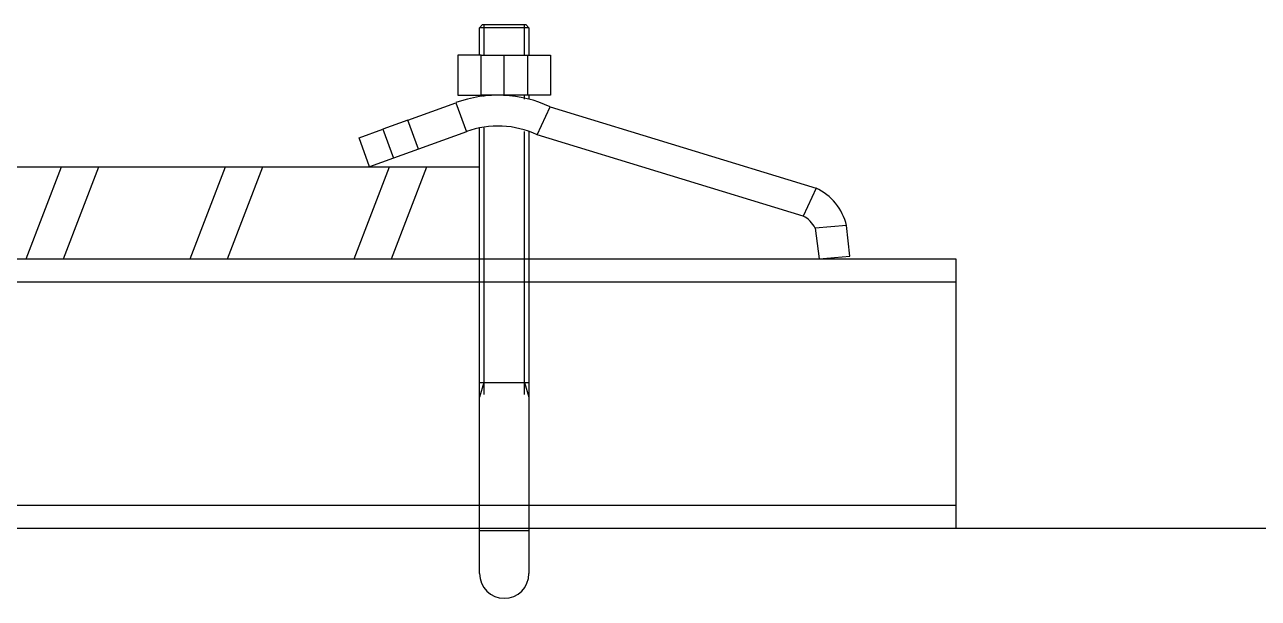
# Model space of a CAD drawing. Extents: x 27938 to 1507990, y 110129 to 923079.
# Drawn here: x 666366 to 668279, y 346491 to 347380 of the extents above; entities that cross this region are included whole.
import ezdxf

# ---------------------------------------------------------------- set-up
doc = ezdxf.new("R2010")
doc.units = 0
doc.header["$LTSCALE"] = 1000
doc.header["$MEASUREMENT"] = 0
doc.layers.add('BZ', color=2, linetype='Continuous')
doc.layers.add('walraven', color=7, linetype='Continuous')

msp = doc.modelspace()

# ---------------------------------------------------------------- linework, layer by layer
for p, q in [((664848.1, 347159.5), (667071.2, 347159.5)), ((666367.9, 347017), (666422.7, 347159.5)), ((666425.8, 347017), (666480.6, 347159.5)), ((666622.2, 347017), (666677, 347159.5)), ((666680.1, 347017), (666734.9, 347159.5)), ((666876.5, 347017), (666931.3, 347159.5)), ((666934.4, 347017), (666989.2, 347159.5))]:
    msp.add_line(p, q)
at = {"linetype": 'Continuous'}
for p, q in [((664127.9, 347017), (667809.8, 347017)), ((664127.9, 346981.4), (667809.8, 346981.4)), ((664127.9, 346635.2), (667809.8, 346635.2)), ((664127.9, 346599.6), (667809.8, 346599.6))]:
    msp.add_line(p, q, dxfattribs=at)
at = {"color": 7}
for p, q in [((664848.1, 347017), (667071.2, 347017)), ((667809.8, 347017), (667809.8, 346599.6))]:
    msp.add_line(p, q, dxfattribs=at)
at = {"layer": 'BZ'}
msp.add_line((663342.3, 346599.6), (674460.4, 346599.6), dxfattribs=at)
at = {"layer": 'walraven', "color": 7, "linetype": 'Continuous'}
for p, q in [((667071.2, 347375.2), (667076, 347380)), ((667071.2, 347332.7), (667071.2, 347375.2)), ((667076, 347380), (667142.9, 347380)), ((667142.9, 347380), (667147.7, 347375.2)), ((667147.7, 347375.2), (667147.7, 347332.7)), ((667073.6, 347332.7), (667037.7, 347332.7)), ((667037.7, 347332.7), (667037.7, 347270.6)), ((667073.6, 347270.6), (667073.6, 347332.7)), ((667073.6, 347332.7), (667145.3, 347332.7)), ((667145.3, 347332.7), (667145.3, 347270.6)), ((667145.3, 347332.7), (667181.2, 347332.7)), ((667181.2, 347332.7), (667181.2, 347270.6)), ((666960.2, 347232.1), (667034.4, 347259)), ((667037.7, 347270.6), (667073.6, 347270.6)), ((667071.2, 347270.6), (667071.2, 347268.4)), ((667145.3, 347270.6), (667073.6, 347270.6)), ((667077.8, 347268.4), (667077.8, 347270.6)), ((667141.1, 347264.5), (667141.1, 347270.6)), ((667181.2, 347270.6), (667145.3, 347270.6)), ((667147.7, 347270.6), (667147.7, 347264.5)), ((667180.6, 347252.7), (667593, 347126.5)), ((666884.4, 347204.4), (666921.3, 347217.9)), ((666960.2, 347232.1), (666921.3, 347217.9)), ((667071.2, 346577), (667071.2, 347219.9)), ((667077.8, 347219.9), (667077.8, 346806.4)), ((666900.7, 347159.5), (666884.4, 347204.4)), ((667050.7, 347214.1), (666976.6, 347187.1)), ((667141.1, 346806.4), (667141.1, 347214.5)), ((667147.7, 347214.5), (667147.7, 346577)), ((667572.8, 347083.2), (667160.4, 347209.3)), ((666976.6, 347187.1), (666937.7, 347173)), ((666937.7, 347173), (666900.7, 347159.5)), ((667591.5, 347064.4), (667597.8, 347017)), ((667645.4, 347021.2), (667640.3, 347068.7)), ((667597.8, 347017), (667645.4, 347021.2)), ((667077.8, 346825.2), (667071.2, 346802.3)), ((667071.2, 346825.2), (667147.7, 346825.2)), ((667141.1, 346825.2), (667147.7, 346802.3)), ((667071.2, 346528.9), (667071.2, 346595.8)), ((667147.7, 346595.8), (667147.7, 346528.9))]:
    msp.add_line(p, q, dxfattribs=at)
at = {"layer": 'walraven', "color": 1, "linetype": 'Continuous'}
for p, q in [((667109.5, 347375.2), (667071.2, 347375.2)), ((667077.8, 347380), (667077.8, 347332.7)), ((667147.7, 347375.2), (667109.5, 347375.2)), ((667141.1, 347332.7), (667141.1, 347380)), ((667034.4, 347259), (667050.7, 347214.1)), ((667160.4, 347209.3), (667180.6, 347252.7)), ((666921.3, 347217.9), (666937.7, 347173)), ((666976.6, 347187.1), (666960.2, 347232.1)), ((667593, 347126.5), (667572.8, 347083.2)), ((667640.3, 347068.7), (667591.5, 347064.4)), ((667071.2, 346595.8), (667147.7, 346595.8))]:
    msp.add_line(p, q, dxfattribs=at)
at = {"layer": 'walraven', "color": 3, "linetype": 'Continuous'}
msp.add_line((667109.5, 347270.6), (667109.5, 347332.7), dxfattribs=at)
at = {"layer": 'walraven', "color": 7, "linetype": 'Continuous'}
for centre, radius, start, end in [((667099.8, 347079.4), 191.2, 65, 110), ((667099.8, 347079.4), 143.4, 65, 110), ((667556.7, 347048.6), 86, 13.5304, 65), ((667556.7, 347048.6), 38.2, 24.4965, 65), ((667109.5, 346528.9), 38.2, 180, 0)]:
    msp.add_arc(centre, radius, start, end, dxfattribs=at)

doc.saveas('drawing.dxf')
